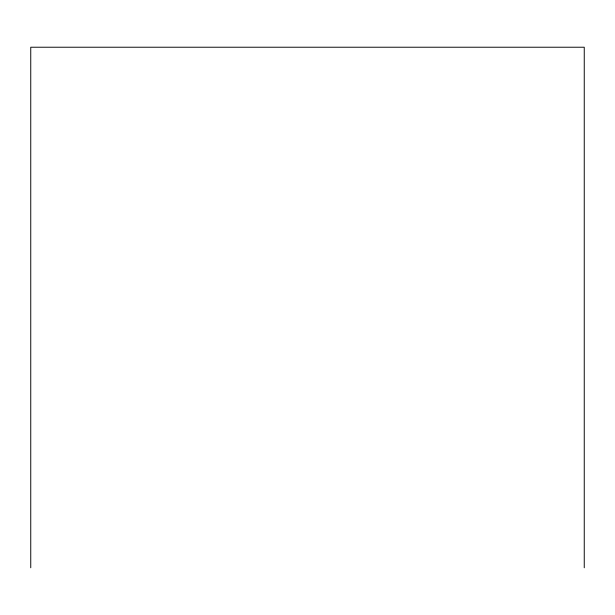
<?xml version="1.0" encoding="UTF-8"?>
<svg xmlns="http://www.w3.org/2000/svg" width="615" height="615" viewBox="0 0 615 615"><rect width="100%" height="100%" fill="white"/><g stroke="black" fill="none" stroke-linecap="round" stroke-linejoin="round"><path stroke-width="0.92" d="M584.25 567.776L584.25 47.224L30.75 47.224L30.75 567.776"/></g></svg>
